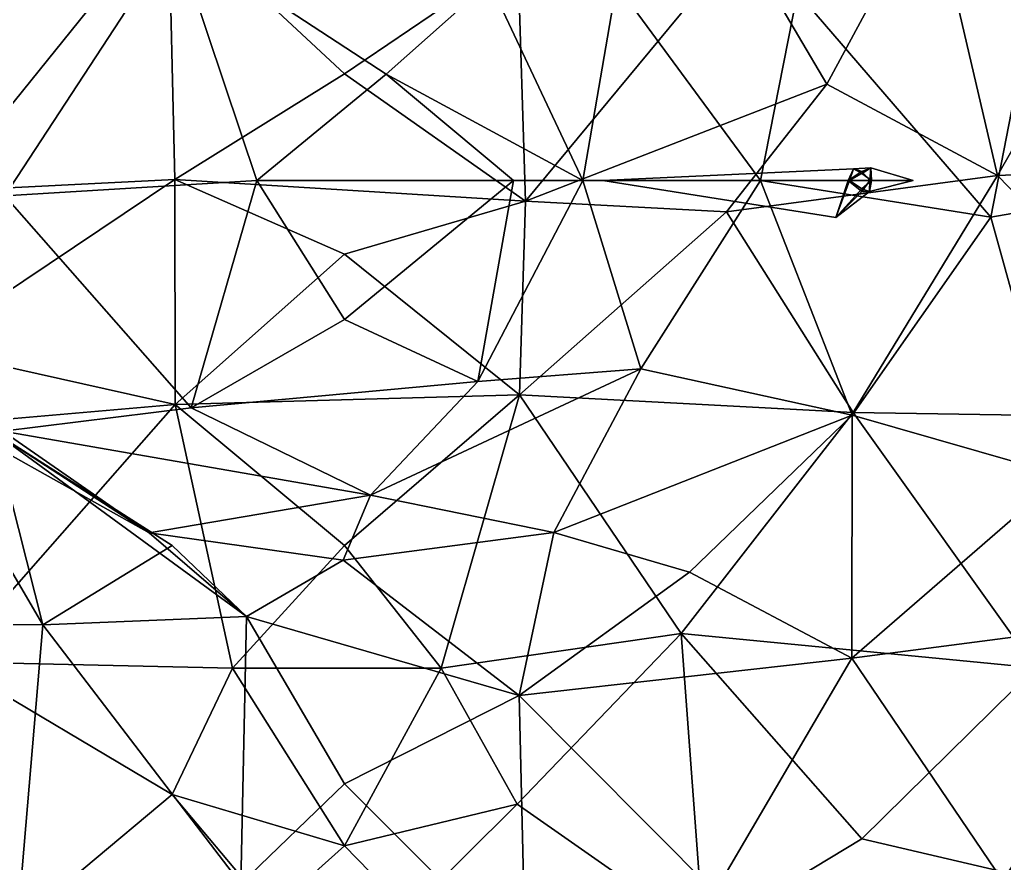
# Model space of a CAD drawing. Extents: x 290034 to 295698, y 4553723 to 4561693.
# Drawn here: x 293966.2 to 294038.2, y 4559213.4 to 4559275 of the extents above; entities that cross this region are included whole.
import ezdxf

# ---------------------------------------------------------------- set-up
doc = ezdxf.new("R2010")
doc.units = 0
doc.layers.add('Au_ppm_Pref_-_0_2', color=7, linetype='CONTINUOUS')

msp = doc.modelspace()

# ---------------------------------------------------------------- linework, layer by layer
at = {"layer": 'Au_ppm_Pref_-_0_2'}
for points in [[(294032.828, 4559284.46, 1804.612), (294025.225, 4559270.334, 1800.765), (294018.995, 4559280.882, 1798.511)], [(294037.682, 4559263.648, 1806.218), (294025.225, 4559270.334, 1800.765), (294032.828, 4559284.46, 1804.612)], [(294047.673, 4559281.098, 1808.054), (294037.682, 4559263.648, 1806.218), (294032.828, 4559284.46, 1804.612)], [(293958.038, 4559278.133, 1793.308), (293977.117, 4559283.068, 1795.847), (293960.515, 4559262.511, 1794.633)], [(293977.117, 4559283.068, 1795.847), (293977.571, 4559263.363, 1799.655), (293960.515, 4559262.511, 1794.633)], [(294002.642, 4559279.689, 1794.809), (293989.978, 4559271.089, 1796.279), (293977.117, 4559283.068, 1795.847)], [(293977.117, 4559283.068, 1795.847), (293989.978, 4559271.089, 1796.279), (293977.571, 4559263.363, 1799.655)], [(293957.067, 4559281.098, 1772.222), (293965.158, 4559262.169, 1769.636), (293977.579, 4559281.17, 1769.508)], [(293983.567, 4559263.28, 1766.897), (293977.579, 4559281.17, 1769.508), (293965.158, 4559262.169, 1769.636)], [(294000.569, 4559277.782, 1771.971), (293977.579, 4559281.17, 1769.508), (293993.011, 4559271.051, 1768.758)], [(293983.567, 4559263.28, 1766.897), (293993.011, 4559271.051, 1768.758), (293977.579, 4559281.17, 1769.508)], [(294037.197, 4559260.613, 1783.259), (294041.164, 4559280.987, 1786.45), (294023.06, 4559277.033, 1782.539)], [(294054.421, 4559263.605, 1787.004), (294041.164, 4559280.987, 1786.45), (294037.197, 4559260.613, 1783.259)], [(294037.682, 4559263.648, 1806.218), (294047.673, 4559281.098, 1808.054), (294053.741, 4559264.321, 1810.951)], [(294018.995, 4559280.882, 1798.511), (294003.201, 4559261.768, 1799.602), (294002.642, 4559279.689, 1794.809)], [(294018.995, 4559280.882, 1798.511), (294025.225, 4559270.334, 1800.765), (294003.201, 4559261.768, 1799.602)], [(293989.978, 4559271.089, 1796.279), (294002.642, 4559279.689, 1794.809), (294003.201, 4559261.768, 1799.602)], [(294007.393, 4559263.28, 1770.863), (294000.569, 4559277.782, 1771.971), (293993.011, 4559271.051, 1768.758)], [(294009.847, 4559277.602, 1776.961), (294000.569, 4559277.782, 1771.971), (294007.393, 4559263.28, 1770.863)], [(294009.847, 4559277.602, 1776.961), (294007.393, 4559263.28, 1770.863), (294020.374, 4559263.28, 1776.751)], [(294009.847, 4559277.602, 1776.961), (294020.374, 4559263.28, 1776.751), (294023.06, 4559277.033, 1782.539)], [(294037.197, 4559260.613, 1783.259), (294023.06, 4559277.033, 1782.539), (294020.374, 4559263.28, 1776.751)], [(293989.978, 4559271.089, 1796.279), (294003.201, 4559261.768, 1799.602), (293977.571, 4559263.363, 1799.655)], [(293993.011, 4559271.051, 1768.758), (293983.567, 4559263.28, 1766.897), (294002.306, 4559263.28, 1764.107)], [(294007.393, 4559263.28, 1770.863), (293993.011, 4559271.051, 1768.758), (294002.306, 4559263.28, 1764.107)], [(294017.877, 4559260.986, 1803.517), (294003.201, 4559261.768, 1799.602), (294025.225, 4559270.334, 1800.765)], [(294017.877, 4559260.986, 1803.517), (294025.225, 4559270.334, 1800.765), (294037.682, 4559263.648, 1806.218)], [(294026.861, 4559263.28, 1764.411), (294008.857, 4559263.28, 1763.979), (294027.168, 4559264.138, 1763.979)], [(294027.168, 4559264.138, 1763.979), (294008.857, 4559263.28, 1763.979), (294026.765, 4559263.28, 1763.503)], [(294027.127, 4559246.325, 1806.204), (294017.877, 4559260.986, 1803.517), (294037.682, 4559263.648, 1806.218)], [(294027.168, 4559264.138, 1763.979), (294026.765, 4559263.28, 1763.503), (294027.775, 4559263.934, 1763.762)], [(294027.775, 4559263.934, 1763.762), (294026.765, 4559263.28, 1763.503), (294028.344, 4559263.28, 1763.711)], [(294026.861, 4559263.28, 1764.411), (294027.168, 4559264.138, 1763.979), (294027.775, 4559263.806, 1764.155)], [(294028.49, 4559263.28, 1764.316), (294026.861, 4559263.28, 1764.411), (294027.775, 4559263.806, 1764.155)], [(294037.682, 4559263.648, 1806.218), (294054.942, 4559245.888, 1805.917), (294027.127, 4559246.325, 1806.204)], [(294028.427, 4559264.202, 1763.979), (294027.775, 4559263.806, 1764.155), (294027.168, 4559264.138, 1763.979)], [(294028.427, 4559264.202, 1763.979), (294027.168, 4559264.138, 1763.979), (294027.775, 4559263.934, 1763.762)], [(294028.49, 4559263.28, 1764.316), (294027.775, 4559263.806, 1764.155), (294028.427, 4559264.202, 1763.979)], [(294028.427, 4559264.202, 1763.979), (294027.775, 4559263.934, 1763.762), (294028.344, 4559263.28, 1763.711)], [(294028.427, 4559264.202, 1763.979), (294028.344, 4559263.28, 1763.711), (294031.511, 4559263.28, 1763.979)], [(294028.49, 4559263.28, 1764.316), (294028.427, 4559264.202, 1763.979), (294031.511, 4559263.28, 1763.979)], [(294053.741, 4559264.321, 1810.951), (294054.942, 4559245.888, 1805.917), (294037.682, 4559263.648, 1806.218)], [(293959.181, 4559251.038, 1800.505), (293977.571, 4559263.363, 1799.655), (293977.59, 4559246.903, 1806.799)], [(293959.181, 4559251.038, 1800.505), (293960.515, 4559262.511, 1794.633), (293977.571, 4559263.363, 1799.655)], [(293978.763, 4559246.664, 1770.366), (293983.567, 4559263.28, 1766.897), (293965.158, 4559262.169, 1769.636)], [(293977.59, 4559246.903, 1806.799), (293977.571, 4559263.363, 1799.655), (293989.978, 4559257.912, 1803.766)], [(294003.201, 4559261.768, 1799.602), (293989.978, 4559257.912, 1803.766), (293977.571, 4559263.363, 1799.655)], [(293978.763, 4559246.664, 1770.366), (293989.978, 4559253.116, 1766.531), (293983.567, 4559263.28, 1766.897)], [(294002.306, 4559263.28, 1764.107), (293983.567, 4559263.28, 1766.897), (293989.978, 4559253.116, 1766.531)], [(293999.716, 4559248.598, 1771.04), (294002.306, 4559263.28, 1764.107), (293989.978, 4559253.116, 1766.531)], [(294011.618, 4559249.522, 1777.274), (294007.393, 4559263.28, 1770.863), (293999.716, 4559248.598, 1771.04)], [(294007.393, 4559263.28, 1770.863), (294002.306, 4559263.28, 1764.107), (293999.716, 4559248.598, 1771.04)], [(294011.618, 4559249.522, 1777.274), (294020.374, 4559263.28, 1776.751), (294007.393, 4559263.28, 1770.863)], [(294026.861, 4559263.28, 1764.411), (294025.868, 4559260.582, 1763.979), (294008.857, 4559263.28, 1763.979)], [(294008.857, 4559263.28, 1763.979), (294025.868, 4559260.582, 1763.979), (294026.765, 4559263.28, 1763.503)], [(294027.065, 4559246.133, 1782.25), (294020.374, 4559263.28, 1776.751), (294011.618, 4559249.522, 1777.274)], [(294037.197, 4559260.613, 1783.259), (294020.374, 4559263.28, 1776.751), (294027.065, 4559246.133, 1782.25)], [(294026.861, 4559263.28, 1764.411), (294027.775, 4559262.679, 1764.18), (294025.868, 4559260.582, 1763.979)], [(294025.868, 4559260.582, 1763.979), (294027.775, 4559262.487, 1763.715), (294026.765, 4559263.28, 1763.503)], [(294028.344, 4559263.28, 1763.711), (294026.765, 4559263.28, 1763.503), (294027.775, 4559262.487, 1763.715)], [(294028.49, 4559263.28, 1764.316), (294027.775, 4559262.679, 1764.18), (294026.861, 4559263.28, 1764.411)], [(294028.49, 4559263.28, 1764.316), (294028.34, 4559262.482, 1763.979), (294027.775, 4559262.679, 1764.18)], [(294028.34, 4559262.482, 1763.979), (294028.344, 4559263.28, 1763.711), (294027.775, 4559262.487, 1763.715)], [(294028.49, 4559263.28, 1764.316), (294031.511, 4559263.28, 1763.979), (294028.34, 4559262.482, 1763.979)], [(294031.511, 4559263.28, 1763.979), (294028.344, 4559263.28, 1763.711), (294028.34, 4559262.482, 1763.979)], [(294037.197, 4559260.613, 1783.259), (294042.432, 4559241.714, 1787.12), (294054.421, 4559263.605, 1787.004)], [(294028.34, 4559262.482, 1763.979), (294025.868, 4559260.582, 1763.979), (294027.775, 4559262.679, 1764.18)], [(294025.868, 4559260.582, 1763.979), (294028.34, 4559262.482, 1763.979), (294027.775, 4559262.487, 1763.715)], [(293965.158, 4559262.169, 1769.636), (293965, 4559244.955, 1775.597), (293978.763, 4559246.664, 1770.366)], [(294003.201, 4559261.768, 1799.602), (294002.748, 4559247.611, 1806.85), (293989.978, 4559257.912, 1803.766)], [(294017.877, 4559260.986, 1803.517), (294002.748, 4559247.611, 1806.85), (294003.201, 4559261.768, 1799.602)], [(294002.748, 4559247.611, 1806.85), (294017.877, 4559260.986, 1803.517), (294027.127, 4559246.325, 1806.204)], [(294037.197, 4559260.613, 1783.259), (294027.065, 4559246.133, 1782.25), (294042.432, 4559241.714, 1787.12)], [(293977.59, 4559246.903, 1806.799), (293989.978, 4559257.912, 1803.766), (294002.748, 4559247.611, 1806.85)], [(293978.763, 4559246.664, 1770.366), (293999.716, 4559248.598, 1771.04), (293989.978, 4559253.116, 1766.531)], [(293960.773, 4559245.462, 1804.448), (293959.181, 4559251.038, 1800.505), (293977.59, 4559246.903, 1806.799)], [(293991.868, 4559240.299, 1775.822), (294011.618, 4559249.522, 1777.274), (293999.716, 4559248.598, 1771.04)], [(294005.276, 4559237.571, 1780.439), (294011.618, 4559249.522, 1777.274), (293991.868, 4559240.299, 1775.822)], [(294027.065, 4559246.133, 1782.25), (294011.618, 4559249.522, 1777.274), (294005.276, 4559237.571, 1780.439)], [(293999.716, 4559248.598, 1771.04), (293978.763, 4559246.664, 1770.366), (293991.868, 4559240.299, 1775.822)], [(293958.308, 4559247.274, 1781.797), (293964.342, 4559244.892, 1787.777), (293975.694, 4559237.531, 1781.698)], [(293958.308, 4559247.274, 1781.797), (293975.694, 4559237.531, 1781.698), (293965, 4559244.955, 1775.597)], [(293989.978, 4559236.618, 1808.546), (293977.59, 4559246.903, 1806.799), (294002.748, 4559247.611, 1806.85)], [(293997.021, 4559227.644, 1808.875), (293989.978, 4559236.618, 1808.546), (294002.748, 4559247.611, 1806.85)], [(293997.021, 4559227.644, 1808.875), (294002.748, 4559247.611, 1806.85), (294014.568, 4559230.171, 1807.847)], [(294027.127, 4559246.325, 1806.204), (294014.568, 4559230.171, 1807.847), (294002.748, 4559247.611, 1806.85)], [(293977.59, 4559246.903, 1806.799), (293961.066, 4559228.098, 1805.943), (293960.773, 4559245.462, 1804.448)], [(293961.066, 4559228.098, 1805.943), (293977.59, 4559246.903, 1806.799), (293981.776, 4559227.644, 1809.421)], [(293978.763, 4559246.664, 1770.366), (293965, 4559244.955, 1775.597), (293991.868, 4559240.299, 1775.822)], [(293981.776, 4559227.644, 1809.421), (293977.59, 4559246.903, 1806.799), (293989.978, 4559236.618, 1808.546)], [(294005.276, 4559237.571, 1780.439), (294015.176, 4559234.665, 1784.138), (294027.065, 4559246.133, 1782.25)], [(294027.127, 4559246.325, 1806.204), (294040.458, 4559227.679, 1805.587), (294014.568, 4559230.171, 1807.847)], [(294027.052, 4559228.369, 1788.775), (294027.065, 4559246.133, 1782.25), (294015.176, 4559234.665, 1784.138)], [(294027.052, 4559228.369, 1788.775), (294042.432, 4559241.714, 1787.12), (294027.065, 4559246.133, 1782.25)], [(294054.942, 4559245.888, 1805.917), (294040.458, 4559227.679, 1805.587), (294027.127, 4559246.325, 1806.204)], [(293967.918, 4559230.807, 1794.43), (293959.353, 4559245.462, 1794.921), (293955.843, 4559230.828, 1799.615)], [(293967.918, 4559230.807, 1794.43), (293964.342, 4559244.892, 1787.777), (293959.353, 4559245.462, 1794.921)], [(293975.694, 4559237.531, 1781.698), (293991.868, 4559240.299, 1775.822), (293965, 4559244.955, 1775.597)], [(293967.918, 4559230.807, 1794.43), (293977.379, 4559236.612, 1790.726), (293964.342, 4559244.892, 1787.777)], [(293964.342, 4559244.892, 1787.777), (293977.379, 4559236.612, 1790.726), (293982.818, 4559231.416, 1789.044)], [(293964.342, 4559244.892, 1787.777), (293982.818, 4559231.416, 1789.044), (293975.694, 4559237.531, 1781.698)], [(294051.316, 4559231.531, 1789.814), (294042.432, 4559241.714, 1787.12), (294027.052, 4559228.369, 1788.775)], [(293975.694, 4559237.531, 1781.698), (293989.867, 4559235.539, 1782.518), (293991.868, 4559240.299, 1775.822)], [(293989.867, 4559235.539, 1782.518), (294005.276, 4559237.571, 1780.439), (293991.868, 4559240.299, 1775.822)], [(293975.694, 4559237.531, 1781.698), (293982.818, 4559231.416, 1789.044), (293989.867, 4559235.539, 1782.518)], [(293989.867, 4559235.539, 1782.518), (294002.742, 4559225.64, 1787.03), (294005.276, 4559237.571, 1780.439)], [(294002.742, 4559225.64, 1787.03), (294015.176, 4559234.665, 1784.138), (294005.276, 4559237.571, 1780.439)], [(293967.918, 4559230.807, 1794.43), (293982.818, 4559231.416, 1789.044), (293977.379, 4559236.612, 1790.726)], [(293981.776, 4559227.644, 1809.421), (293989.978, 4559236.618, 1808.546), (293997.021, 4559227.644, 1808.875)], [(293982.818, 4559231.416, 1789.044), (294002.742, 4559225.64, 1787.03), (293989.867, 4559235.539, 1782.518)], [(294015.176, 4559234.665, 1784.138), (294002.742, 4559225.64, 1787.03), (294027.052, 4559228.369, 1788.775)], [(293967.918, 4559230.807, 1794.43), (293982.395, 4559211.871, 1794.455), (293982.818, 4559231.416, 1789.044)], [(293982.395, 4559211.871, 1794.455), (293989.978, 4559219.192, 1790.859), (293982.818, 4559231.416, 1789.044)], [(293982.818, 4559231.416, 1789.044), (293989.978, 4559219.192, 1790.859), (294002.742, 4559225.64, 1787.03)], [(294051.316, 4559231.531, 1789.814), (294027.052, 4559228.369, 1788.775), (294038.049, 4559212.115, 1789.596)], [(294051.316, 4559231.531, 1789.814), (294038.049, 4559212.115, 1789.596), (294052.1, 4559210.903, 1794.131)], [(293967.918, 4559230.807, 1794.43), (293955.843, 4559230.828, 1799.615), (293966.181, 4559210.106, 1800.588)], [(293967.918, 4559230.807, 1794.43), (293966.181, 4559210.106, 1800.588), (293982.395, 4559211.871, 1794.455)], [(293997.021, 4559227.644, 1808.875), (294014.568, 4559230.171, 1807.847), (294002.577, 4559217.697, 1808.178)], [(294016.191, 4559208.191, 1810.526), (294002.577, 4559217.697, 1808.178), (294014.568, 4559230.171, 1807.847)], [(294014.568, 4559230.171, 1807.847), (294027.775, 4559215.168, 1807.335), (294016.191, 4559208.191, 1810.526)], [(294040.458, 4559227.679, 1805.587), (294027.775, 4559215.168, 1807.335), (294014.568, 4559230.171, 1807.847)], [(293961.066, 4559228.098, 1805.943), (293977.379, 4559218.404, 1808.414), (293964.432, 4559207.594, 1810.862)], [(293977.379, 4559218.404, 1808.414), (293961.066, 4559228.098, 1805.943), (293981.776, 4559227.644, 1809.421)], [(294017.036, 4559211.286, 1789.1), (294027.052, 4559228.369, 1788.775), (294002.742, 4559225.64, 1787.03)], [(294027.052, 4559228.369, 1788.775), (294017.036, 4559211.286, 1789.1), (294038.049, 4559212.115, 1789.596)], [(294041.025, 4559212.066, 1812.548), (294027.775, 4559215.168, 1807.335), (294040.458, 4559227.679, 1805.587)], [(293977.379, 4559218.404, 1808.414), (293981.776, 4559227.644, 1809.421), (293989.978, 4559214.651, 1809.886)], [(293989.978, 4559214.651, 1809.886), (293981.776, 4559227.644, 1809.421), (293997.021, 4559227.644, 1808.875)], [(293989.978, 4559214.651, 1809.886), (293997.021, 4559227.644, 1808.875), (294002.577, 4559217.697, 1808.178)], [(294003.194, 4559205.997, 1792.44), (294002.742, 4559225.64, 1787.03), (293989.978, 4559219.192, 1790.859)], [(294003.194, 4559205.997, 1792.44), (294017.036, 4559211.286, 1789.1), (294002.742, 4559225.64, 1787.03)], [(293982.395, 4559211.871, 1794.455), (294003.194, 4559205.997, 1792.44), (293989.978, 4559219.192, 1790.859)], [(293984.594, 4559209.826, 1808.956), (293964.432, 4559207.594, 1810.862), (293977.379, 4559218.404, 1808.414)], [(293977.379, 4559218.404, 1808.414), (293989.978, 4559214.651, 1809.886), (293984.594, 4559209.826, 1808.956)], [(293989.978, 4559214.651, 1809.886), (294002.577, 4559217.697, 1808.178), (293994.678, 4559209.826, 1809.279)], [(293994.678, 4559209.826, 1809.279), (294002.577, 4559217.697, 1808.178), (294016.191, 4559208.191, 1810.526)], [(294027.775, 4559215.168, 1807.335), (294041.025, 4559212.066, 1812.548), (294016.191, 4559208.191, 1810.526)], [(293984.594, 4559209.826, 1808.956), (293989.978, 4559214.651, 1809.886), (293994.678, 4559209.826, 1809.279)]]:
    msp.add_3dface(points, dxfattribs=at)

doc.saveas('drawing.dxf')
